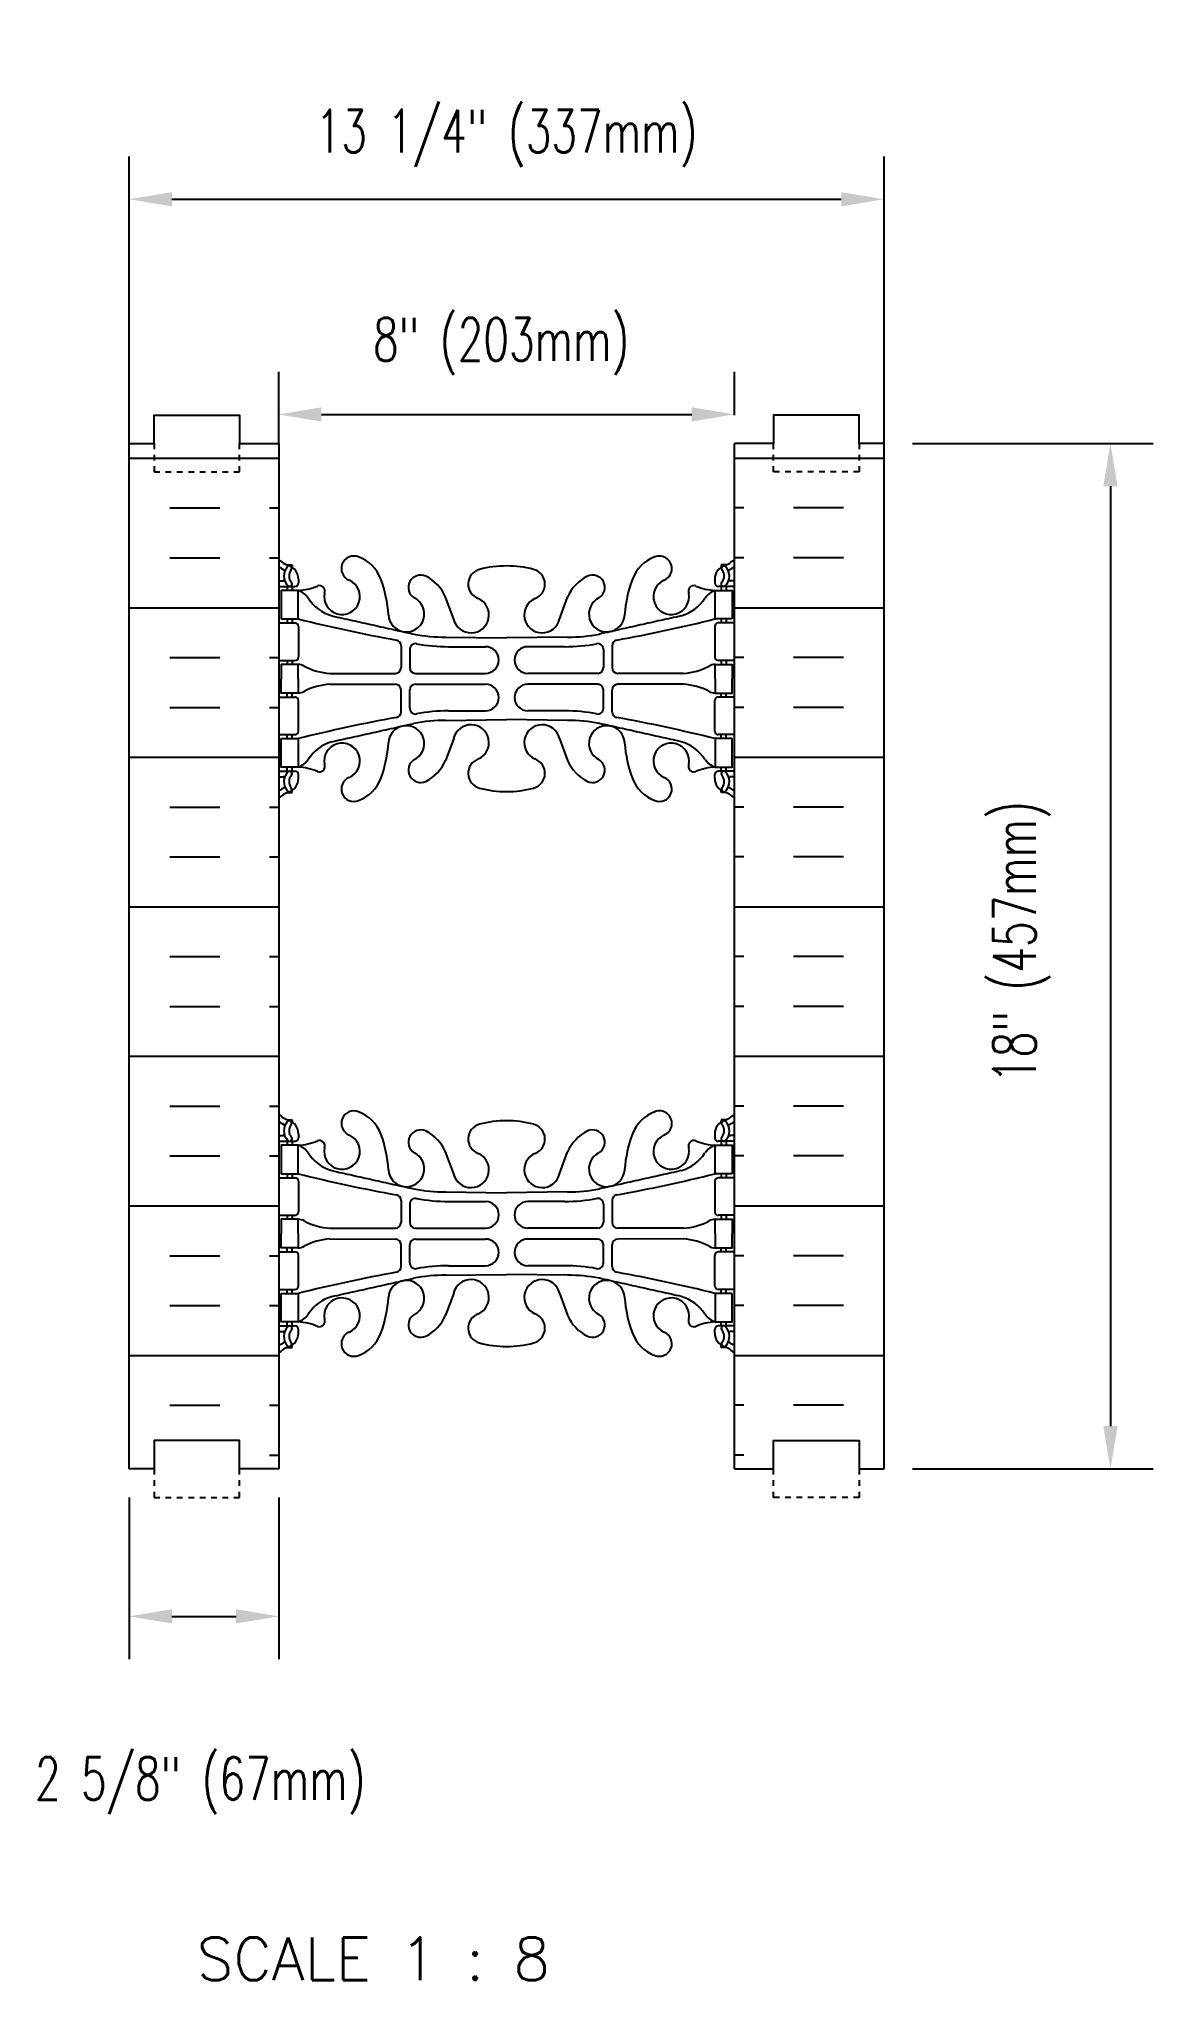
# Model space of a CAD drawing. Header units: inches. Extents: x 96 to 248, y 62 to 162.
# Drawn here: x 96.46 to 116.02, y 86.54 to 120.62 of the extents above.
import ezdxf

# ---------------------------------------------------------------- set-up
doc = ezdxf.new("R2010")
doc.units = ezdxf.units.IN
doc.header["$MEASUREMENT"] = 0
doc.linetypes.add('DASHED2', pattern=[0.375, 0.25, -0.125])
for name, color, linetype in [('HATCH', 12, 'Continuous'), ('line25', 2, 'Continuous'), ('LINE50', 5, 'Continuous'), ('LINE9', 9, 'Continuous'), ('TEXT', 4, 'Continuous'), ('Web_Edge', 9, 'Continuous')]:
    doc.layers.add(name, color=color, linetype=linetype)
doc.styles.add('DIM', font='romans.shx', dxfattribs={"width": 0.7})
doc.styles.add('ROMANS', font='romans.shx', dxfattribs={"height": 0.75})
doc.dimstyles.new('ext_8', dxfattribs={"dimscale": 8, "dimtxt": 0.09375, "dimasz": 0.09375, "dimexe": 0.09375, "dimexo": 0.0625, "dimgap": 0.0625, "dimtad": 1, "dimdec": 1, "dimzin": 3, "dimdsep": 46, "dimlunit": 4, "dimtxsty": 'DIM', "dimcen": 0.09, "dimdle": 0.09375, "dimclrt": 4, "dimadec": 0, "dimazin": 0, "dimtfac": 1, "dimtdec": 1, "dimtmove": 2, "dimatfit": 3, "dimfxl": 0, "dimfrac": 2, "dimtolj": 1, "dimtzin": 0, "dimarcsym": 0})

# ---------------------------------------------------------------- blocks, each defined once
blk = doc.blocks.new('*D11')
at = {"layer": 'Defpoints', "color": 0}
for p in [(111.298, 113.514), (111.298, 95.514), (115.273, 95.514)]:
    blk.add_point(p, dxfattribs=at)
at = {"layer": 'TEXT', "color": 0, "lineweight": -2}
for p, q in [((111.798, 113.514), (116.023, 113.514)), ((115.273, 112.764), (115.273, 96.264)), ((111.798, 95.514), (116.023, 95.514))]:
    blk.add_line(p, q, dxfattribs=at)
at = {"layer": 'TEXT', "color": 0}
for points in [[(115.148, 112.764), (115.398, 112.764), (115.273, 113.514)], [(115.148, 96.264), (115.398, 96.264), (115.273, 95.514)]]:
    blk.add_solid(points, dxfattribs=at)
at = {"layer": 'TEXT', "color": 4, "insert": (113.713, 104.764), "char_height": 0.75, "attachment_point": 5, "rotation": 90, "style": 'DIM'}
blk.add_mtext('\\A1;18" (457mm)', dxfattribs=at)
blk = doc.blocks.new('*D12')
at = {"layer": 'Defpoints', "color": 0}
for p in [(98.048, 95.514), (100.673, 95.514), (100.673, 92.925)]:
    blk.add_point(p, dxfattribs=at)
at = {"layer": 'TEXT', "color": 0, "lineweight": -2}
for p, q in [((98.048, 95.014), (98.048, 92.175)), ((100.673, 95.014), (100.673, 92.175)), ((98.798, 92.925), (99.923, 92.925))]:
    blk.add_line(p, q, dxfattribs=at)
at = {"layer": 'TEXT', "color": 0}
for points in [[(98.798, 93.05), (98.798, 92.8), (98.048, 92.925)], [(99.923, 93.05), (99.923, 92.8), (100.673, 92.925)]]:
    blk.add_solid(points, dxfattribs=at)
at = {"layer": 'TEXT', "color": 4, "insert": (99.296, 89.955), "char_height": 0.75, "attachment_point": 5, "style": 'DIM'}
blk.add_mtext('\\A1;2 5/8" (67mm)', dxfattribs=at)
blk = doc.blocks.new('*D13')
at = {"layer": 'Defpoints', "color": 0}
for p in [(111.298, 117.801), (98.048, 113.014), (111.298, 113.014)]:
    blk.add_point(p, dxfattribs=at)
at = {"layer": 'TEXT', "color": 0, "lineweight": -2}
for p, q in [((98.048, 113.514), (98.048, 118.551)), ((111.298, 113.514), (111.298, 118.551)), ((98.798, 117.801), (110.548, 117.801))]:
    blk.add_line(p, q, dxfattribs=at)
at = {"layer": 'TEXT', "color": 0}
for points in [[(98.798, 117.926), (98.798, 117.676), (98.048, 117.801)], [(110.548, 117.926), (110.548, 117.676), (111.298, 117.801)]]:
    blk.add_solid(points, dxfattribs=at)
at = {"layer": 'TEXT', "color": 4, "insert": (104.673, 118.873), "char_height": 0.75, "attachment_point": 5, "style": 'DIM'}
blk.add_mtext('\\A1;13 1/4" (337mm)', dxfattribs=at)
blk = doc.blocks.new('8 web')
at = {"layer": 'Web_Edge'}
for p, q in [((-3.854, 6.868), (-3.764, 6.868)), ((-3.764, 6.868), (-3.764, 6.827)), ((3.854, 6.868), (3.764, 6.868)), ((3.764, 6.868), (3.764, 6.827)), ((-4, 6.589), (-3.922, 6.589)), ((-4, 6.489), (-3.716, 6.489)), ((-3.854, 6.489), (-3.854, 6.419)), ((-3.764, 6.489), (-3.764, 6.419)), ((-3.654, 6.619), (-3.654, 6.552)), ((3.654, 6.619), (3.654, 6.552)), ((4, 6.489), (3.716, 6.489)), ((3.764, 6.489), (3.764, 6.419)), ((3.854, 6.489), (3.854, 6.419)), ((4, 6.589), (3.922, 6.589)), ((-0.929, 5.917), (-1.071, 6.304)), ((0.929, 5.917), (1.071, 6.304)), ((-4, 5.849), (-3.716, 5.849)), ((-3.854, 5.919), (-3.854, 5.849)), ((-3.764, 5.919), (-3.764, 5.849)), ((4, 5.849), (3.716, 5.849)), ((3.764, 5.919), (3.764, 5.849)), ((3.854, 5.919), (3.854, 5.849)), ((-3.654, 5.787), (-3.654, 5.252)), ((-1.067, 5.601), (0, 5.586)), ((1.067, 5.601), (0, 5.586)), ((3.654, 5.787), (3.654, 5.252)), ((-4, 5.189), (-3.716, 5.189)), ((-3.854, 5.189), (-3.854, 5.119)), ((-3.764, 5.189), (-3.764, 5.119)), ((-1.852, 5.45), (-1.852, 5.065)), ((-1.699, 5.387), (-1.699, 5.065)), ((-1.019, 5.433), (-0.372, 5.433)), ((1.019, 5.433), (0.372, 5.433)), ((1.699, 5.387), (1.699, 5.065)), ((1.852, 5.45), (1.852, 5.065)), ((4, 5.189), (3.716, 5.189)), ((3.764, 5.189), (3.764, 5.119)), ((3.854, 5.189), (3.854, 5.119)), ((-3.106, 4.964), (-1.952, 4.965)), ((-3.106, 4.775), (-1.952, 4.774)), ((-1.599, 4.965), (-0.372, 4.965)), ((-1.599, 4.774), (-0.372, 4.774)), ((1.599, 4.965), (0.372, 4.965)), ((1.599, 4.774), (0.372, 4.774)), ((3.106, 4.964), (1.952, 4.965)), ((3.106, 4.775), (1.952, 4.774)), ((-4, 4.549), (-3.716, 4.549)), ((-3.854, 4.549), (-3.854, 4.619)), ((-3.764, 4.549), (-3.764, 4.619)), ((-3.654, 3.952), (-3.654, 4.487)), ((-1.852, 4.289), (-1.852, 4.674)), ((-1.699, 4.351), (-1.699, 4.674)), ((1.699, 4.351), (1.699, 4.674)), ((1.852, 4.289), (1.852, 4.674)), ((3.654, 3.952), (3.654, 4.487)), ((4, 4.549), (3.716, 4.549)), ((3.764, 4.549), (3.764, 4.619)), ((3.854, 4.549), (3.854, 4.619)), ((-1.067, 4.138), (0, 4.153)), ((-1.019, 4.305), (-0.372, 4.305)), ((1.067, 4.138), (0, 4.153)), ((1.019, 4.305), (0.372, 4.305)), ((-4, 3.889), (-3.716, 3.889)), ((-3.854, 3.819), (-3.854, 3.889)), ((-3.764, 3.819), (-3.764, 3.889)), ((-0.929, 3.822), (-1.071, 3.435)), ((0.929, 3.822), (1.071, 3.435)), ((4, 3.889), (3.716, 3.889)), ((3.764, 3.819), (3.764, 3.889)), ((3.854, 3.819), (3.854, 3.889)), ((-4, 3.249), (-3.716, 3.249)), ((-4, 3.149), (-3.922, 3.149)), ((-3.854, 3.249), (-3.854, 3.319)), ((-3.764, 3.249), (-3.764, 3.319)), ((-3.654, 3.119), (-3.654, 3.187)), ((3.654, 3.119), (3.654, 3.187)), ((4, 3.249), (3.716, 3.249)), ((3.764, 3.249), (3.764, 3.319)), ((3.854, 3.249), (3.854, 3.319)), ((4, 3.149), (3.922, 3.149)), ((-3.854, 2.871), (-3.764, 2.871)), ((-3.764, 2.871), (-3.764, 2.912)), ((3.764, 2.871), (3.764, 2.912)), ((3.854, 2.871), (3.764, 2.871)), ((-3.854, -2.871), (-3.764, -2.871)), ((-3.764, -2.871), (-3.764, -2.912)), ((3.854, -2.871), (3.764, -2.871)), ((3.764, -2.871), (3.764, -2.912)), ((-4, -3.149), (-3.922, -3.149)), ((-4, -3.249), (-3.716, -3.249)), ((-3.854, -3.249), (-3.854, -3.319)), ((-3.764, -3.249), (-3.764, -3.319)), ((-3.654, -3.119), (-3.654, -3.187)), ((3.654, -3.119), (3.654, -3.187)), ((4, -3.249), (3.716, -3.249)), ((3.764, -3.249), (3.764, -3.319)), ((3.854, -3.249), (3.854, -3.319)), ((4, -3.149), (3.922, -3.149)), ((-0.929, -3.822), (-1.071, -3.435)), ((0.929, -3.822), (1.071, -3.435)), ((-4, -3.889), (-3.716, -3.889)), ((-3.854, -3.819), (-3.854, -3.889)), ((-3.764, -3.819), (-3.764, -3.889)), ((-3.654, -3.952), (-3.654, -4.487)), ((3.654, -3.952), (3.654, -4.487)), ((4, -3.889), (3.716, -3.889)), ((3.764, -3.819), (3.764, -3.889)), ((3.854, -3.819), (3.854, -3.889)), ((-1.852, -4.289), (-1.852, -4.674)), ((-1.699, -4.351), (-1.699, -4.674)), ((-1.067, -4.138), (0, -4.153)), ((-1.019, -4.305), (-0.372, -4.305)), ((1.067, -4.138), (0, -4.153)), ((1.019, -4.305), (0.372, -4.305)), ((1.699, -4.351), (1.699, -4.674)), ((1.852, -4.289), (1.852, -4.674)), ((-4, -4.549), (-3.716, -4.549)), ((-3.854, -4.549), (-3.854, -4.619)), ((-3.764, -4.549), (-3.764, -4.619)), ((4, -4.549), (3.716, -4.549)), ((3.764, -4.549), (3.764, -4.619)), ((3.854, -4.549), (3.854, -4.619)), ((-3.106, -4.775), (-1.952, -4.774)), ((-3.106, -4.964), (-1.952, -4.965)), ((-1.852, -5.45), (-1.852, -5.065)), ((-1.699, -5.387), (-1.699, -5.065)), ((-1.599, -4.774), (-0.372, -4.774)), ((-1.599, -4.965), (-0.372, -4.965)), ((1.599, -4.774), (0.372, -4.774)), ((1.599, -4.965), (0.372, -4.965)), ((1.699, -5.387), (1.699, -5.065)), ((1.852, -5.45), (1.852, -5.065)), ((3.106, -4.775), (1.952, -4.774)), ((3.106, -4.964), (1.952, -4.965)), ((-4, -5.189), (-3.716, -5.189)), ((-3.854, -5.189), (-3.854, -5.119)), ((-3.764, -5.189), (-3.764, -5.119)), ((-3.654, -5.787), (-3.654, -5.252)), ((-1.019, -5.433), (-0.372, -5.433)), ((1.019, -5.433), (0.372, -5.433)), ((3.654, -5.787), (3.654, -5.252)), ((4, -5.189), (3.716, -5.189)), ((3.764, -5.189), (3.764, -5.119)), ((3.854, -5.189), (3.854, -5.119)), ((-1.067, -5.601), (0, -5.586)), ((1.067, -5.601), (0, -5.586)), ((-4, -5.849), (-3.716, -5.849)), ((-3.854, -5.919), (-3.854, -5.849)), ((-3.764, -5.919), (-3.764, -5.849)), ((-0.929, -5.917), (-1.071, -6.304)), ((0.929, -5.917), (1.071, -6.304)), ((4, -5.849), (3.716, -5.849)), ((3.764, -5.919), (3.764, -5.849)), ((3.854, -5.919), (3.854, -5.849)), ((-3.854, -6.489), (-3.854, -6.419)), ((-3.764, -6.489), (-3.764, -6.419)), ((3.764, -6.489), (3.764, -6.419)), ((3.854, -6.489), (3.854, -6.419)), ((-4, -6.489), (-3.716, -6.489)), ((-4, -6.589), (-3.922, -6.589)), ((-3.654, -6.619), (-3.654, -6.552)), ((3.654, -6.619), (3.654, -6.552)), ((4, -6.489), (3.716, -6.489)), ((4, -6.589), (3.922, -6.589)), ((-3.854, -6.868), (-3.764, -6.868)), ((-3.764, -6.868), (-3.764, -6.827)), ((3.764, -6.868), (3.764, -6.827)), ((3.854, -6.868), (3.764, -6.868))]:
    blk.add_line(p, q, dxfattribs=at)
for points in [[(-3.959, 5.919), (-3.659, 5.919), (-3.659, 6.419), (-3.959, 6.419)], [(3.959, 5.919), (3.659, 5.919), (3.659, 6.419), (3.959, 6.419)], [(-3.959, 3.819), (-3.659, 3.819), (-3.659, 3.319), (-3.959, 3.319)], [(3.959, 3.819), (3.659, 3.819), (3.659, 3.319), (3.959, 3.319)], [(-3.959, -3.819), (-3.659, -3.819), (-3.659, -3.319), (-3.959, -3.319)], [(3.959, -3.819), (3.659, -3.819), (3.659, -3.319), (3.959, -3.319)], [(-3.959, -5.919), (-3.659, -5.919), (-3.659, -6.419), (-3.959, -6.419)], [(3.959, -5.919), (3.659, -5.919), (3.659, -6.419), (3.959, -6.419)]]:
    blk.add_lwpolyline(points, close=True, dxfattribs=at)
for points in [[(-3.659, 4.869), (-3.659, 5.119), (-3.959, 5.119), (-3.959, 4.869)], [(3.659, 4.869), (3.659, 5.119), (3.959, 5.119), (3.959, 4.869)], [(-3.659, 4.869), (-3.659, 4.619), (-3.959, 4.619), (-3.959, 4.869)], [(3.659, 4.869), (3.659, 4.619), (3.959, 4.619), (3.959, 4.869)], [(-3.659, -4.869), (-3.659, -4.619), (-3.959, -4.619), (-3.959, -4.869)], [(3.659, -4.869), (3.659, -4.619), (3.959, -4.619), (3.959, -4.869)], [(-3.659, -4.869), (-3.659, -5.119), (-3.959, -5.119), (-3.959, -4.869)], [(3.659, -4.869), (3.659, -5.119), (3.959, -5.119), (3.959, -4.869)]]:
    blk.add_lwpolyline(points, dxfattribs=at)
for centre, radius, start, end in [((-3.654, 7.327), 0.5, 226.2109, 250.5288), ((-3.654, 7.327), 0.6, 234.7832, 245.0748), ((-3.66, 6.674), 0.25, 140.1145, 222.4609), ((-3.818, 6.805), 0.045, 321.448, 139.1879), ((-3.904, 6.619), 0.25, 0, 70.5288), ((-2.681, 6.804), 0.22, 68.1963, 248.1963), ((-2.839, 6.375), 0.677, 21.1239, 69.3197), ((-0.012, 5.096), 1.754, 89.6229, 105.2918), ((0.012, 5.096), 1.754, 74.7082, 90.3771), ((2.839, 6.375), 0.677, 110.6803, 158.8761), ((2.681, 6.804), 0.22, 291.8037, 111.8037), ((3.904, 6.619), 0.25, 109.4712, 180), ((3.818, 6.805), 0.045, 40.8121, 218.552), ((3.654, 7.327), 0.5, 289.4712, 313.7891), ((3.66, 6.674), 0.25, 317.5391, 39.8855), ((3.654, 7.327), 0.6, 294.9252, 305.2168), ((-3.922, 6.609), 0.0196, 269.4032, 15.4901), ((-3.916, 6.764), 0.021, 343.464, 63.9957), ((-3.812, 6.536), 0.045, 222.4609, 42.4609), ((-3.66, 6.674), 0.16, 140.0001, 222.4609), ((-3.716, 6.552), 0.0625, 270, 0), ((-3.714, 7.415), 0.997, 273.1538, 293.1467), ((-3.288, 6.408), 0.0968, 340.1551, 110.4331), ((-2.89, 6.313), 0.314, 168.5886, 66.1916), ((-4.43, 5.81), 2.365, 4.3895, 20.0015), ((-1.507, 6.473), 0.217, 65.5264, 238.537), ((-1.758, 6.003), 0.75, 23.6938, 62.9705), ((-0.406, 6.529), 0.268, 104.7892, 250.0338), ((0.406, 6.529), 0.268, 289.9662, 75.2108), ((1.758, 6.003), 0.75, 117.0295, 156.3062), ((1.507, 6.473), 0.217, 301.463, 114.4736), ((4.43, 5.81), 2.365, 159.9985, 175.6105), ((2.89, 6.313), 0.314, 113.8084, 11.4114), ((3.288, 6.408), 0.0968, 69.5669, 199.8449), ((3.714, 7.415), 0.997, 246.8533, 266.8462), ((3.716, 6.552), 0.0625, 180, 270), ((3.812, 6.536), 0.045, 137.5391, 317.5391), ((3.66, 6.674), 0.16, 317.5391, 39.9999), ((3.916, 6.764), 0.021, 116.0043, 196.536), ((3.922, 6.609), 0.0196, 164.5099, 270.5968), ((-3.781, 6.077), 0.364, 34.9775, 70.3387), ((-2.858, 6.688), 0.743, 212.7919, 253.8107), ((-1.759, 6.006), 0.314, 182.7357, 63.9348), ((-0.624, 5.99), 0.314, 193.4146, 66.1916), ((0.624, 5.99), 0.314, 113.8084, 346.5854), ((1.759, 6.006), 0.314, 116.0652, 357.2643), ((2.858, 6.688), 0.743, 286.1893, 327.2081), ((3.781, 6.077), 0.364, 109.6613, 145.0225), ((-3.716, 5.787), 0.0625, 0, 90), ((3.15, 33.34), 28.253, 256.0552, 259.6343), ((-3.15, 33.34), 28.253, 280.3657, 283.9448), ((3.716, 5.787), 0.0625, 90, 180), ((-1.952, 5.45), 0.1, 360, 79.6343), ((-1.599, 5.387), 0.1, 79.2546, 180), ((-1.072, 8.585), 2.984, 259.2546, 270.0995), ((-1.024, 8.417), 2.984, 259.2546, 270.0995), ((1.024, 8.417), 2.984, 269.9005, 280.7454), ((1.072, 8.585), 2.984, 269.9005, 280.7454), ((1.599, 5.387), 0.1, 0, 100.7454), ((1.952, 5.45), 0.1, 100.3657, 180), ((-3.716, 5.252), 0.0625, 270, 0), ((-3.663, 4.901), 0.219, 60.4937, 88.92), ((-0.372, 5.199), 0.234, 270, 90), ((0.372, 5.199), 0.234, 90, 270), ((3.663, 4.901), 0.219, 91.08, 119.5063), ((3.716, 5.252), 0.0625, 180, 270), ((-3.021, 6.121), 1.16, 242.5844, 265.8032), ((-3.021, 3.618), 1.16, 94.1968, 117.4156), ((-1.952, 5.065), 0.1, 270.0388, 360), ((-1.952, 4.674), 0.1, 0, 89.9612), ((-1.599, 5.065), 0.1, 180, 270), ((-1.599, 4.674), 0.1, 90, 180), ((-0.372, 4.54), 0.234, 270, 90), ((0.372, 4.54), 0.234, 90, 270), ((1.599, 5.065), 0.1, 270, 0), ((1.599, 4.674), 0.1, 0, 90), ((1.952, 5.065), 0.1, 180, 269.9612), ((1.952, 4.674), 0.1, 90.0388, 180), ((3.021, 6.121), 1.16, 274.1968, 297.4156), ((3.021, 3.618), 1.16, 62.5844, 85.8032), ((-3.716, 4.487), 0.0625, 0, 90), ((-3.663, 4.838), 0.219, 271.08, 299.5063), ((3.663, 4.838), 0.219, 240.4937, 268.92), ((3.716, 4.487), 0.0625, 90, 180), ((3.15, -23.601), 28.253, 100.3657, 103.9448), ((-1.952, 4.289), 0.1, 280.3657, 0), ((-1.599, 4.351), 0.1, 180, 280.7454), ((-1.072, 1.154), 2.984, 89.9005, 100.7454), ((-1.024, 1.322), 2.984, 89.9005, 100.7454), ((1.024, 1.322), 2.984, 79.2546, 90.0995), ((1.072, 1.154), 2.984, 79.2546, 90.0995), ((1.599, 4.351), 0.1, 259.2546, 0), ((1.952, 4.289), 0.1, 180, 259.6343), ((-3.15, -23.601), 28.253, 76.0552, 79.6343), ((-3.716, 3.952), 0.0625, 270, 0), ((-2.858, 3.051), 0.743, 106.1893, 147.2081), ((-1.759, 3.733), 0.314, 296.0652, 177.2643), ((-0.624, 3.749), 0.314, 293.8084, 166.5854), ((0.624, 3.749), 0.314, 13.4146, 246.1916), ((1.759, 3.733), 0.314, 2.7357, 243.9348), ((2.858, 3.051), 0.743, 32.7919, 73.8107), ((3.716, 3.952), 0.0625, 180, 270), ((-3.781, 3.662), 0.364, 289.6613, 325.0225), ((-2.89, 3.426), 0.314, 293.8084, 191.4114), ((-4.43, 3.929), 2.365, 339.9985, 355.6105), ((-1.507, 3.266), 0.217, 121.463, 294.4736), ((-1.758, 3.736), 0.75, 297.0295, 336.3062), ((-0.406, 3.21), 0.268, 109.9662, 255.2108), ((0.406, 3.21), 0.268, 284.7892, 70.0338), ((1.758, 3.736), 0.75, 203.6938, 242.9705), ((1.507, 3.266), 0.217, 245.5264, 58.537), ((4.43, 3.929), 2.365, 184.3895, 200.0015), ((2.89, 3.426), 0.314, 348.5886, 246.1916), ((3.781, 3.662), 0.364, 214.9775, 250.3387), ((-3.922, 3.13), 0.0196, 344.5099, 90.5968), ((-3.66, 3.065), 0.25, 137.5391, 219.8855), ((-3.812, 3.203), 0.045, 317.5391, 137.5391), ((-3.904, 3.119), 0.25, 289.4712, 360), ((-3.66, 3.065), 0.16, 137.5391, 219.9999), ((-3.716, 3.187), 0.0625, 360, 90), ((-3.714, 2.324), 0.997, 66.8533, 86.8462), ((-3.288, 3.331), 0.0968, 249.5669, 19.8449), ((-2.681, 2.935), 0.22, 111.8037, 291.8037), ((-2.839, 3.364), 0.677, 290.6803, 338.8761), ((2.839, 3.364), 0.677, 201.1239, 249.3197), ((2.681, 2.935), 0.22, 248.1963, 68.1963), ((3.288, 3.331), 0.0968, 160.1551, 290.4331), ((3.714, 2.324), 0.997, 93.1538, 113.1467), ((3.716, 3.187), 0.0625, 90, 180), ((3.904, 3.119), 0.25, 180, 250.5288), ((3.812, 3.203), 0.045, 42.4609, 222.4609), ((3.66, 3.065), 0.16, 320.0001, 42.4609), ((3.66, 3.065), 0.25, 320.1145, 42.4609), ((3.922, 3.13), 0.0196, 89.4032, 195.4901), ((-3.654, 2.412), 0.6, 114.9252, 125.2168), ((-3.654, 2.412), 0.5, 109.4712, 133.7891), ((-3.916, 2.975), 0.021, 296.0043, 16.536), ((-3.818, 2.934), 0.045, 220.8121, 38.552), ((-0.012, 4.643), 1.754, 254.7082, 270.3771), ((0.012, 4.643), 1.754, 269.6229, 285.2918), ((3.818, 2.934), 0.045, 141.448, 319.1879), ((3.654, 2.412), 0.5, 46.2109, 70.5288), ((3.916, 2.975), 0.021, 163.464, 243.9957), ((3.654, 2.412), 0.6, 54.7832, 65.0748), ((-2.681, -2.935), 0.22, 68.1963, 248.1963), ((2.681, -2.935), 0.22, 291.8037, 111.8037), ((-3.654, -2.412), 0.5, 226.2109, 250.5288), ((-3.654, -2.412), 0.6, 234.7832, 245.0748), ((-3.66, -3.065), 0.25, 140.1145, 222.4609), ((-3.916, -2.975), 0.021, 343.464, 63.9957), ((-3.818, -2.934), 0.045, 321.448, 139.1879), ((-3.904, -3.119), 0.25, 0, 70.5288), ((-3.66, -3.065), 0.16, 140.0001, 222.4609), ((-2.839, -3.364), 0.677, 21.1239, 69.3197), ((-1.507, -3.266), 0.217, 65.5264, 238.537), ((-0.406, -3.21), 0.268, 104.7892, 250.0338), ((-0.012, -4.643), 1.754, 89.6229, 105.2918), ((0.012, -4.643), 1.754, 74.7082, 90.3771), ((0.406, -3.21), 0.268, 289.9662, 75.2108), ((1.507, -3.266), 0.217, 301.463, 114.4736), ((2.839, -3.364), 0.677, 110.6803, 158.8761), ((3.904, -3.119), 0.25, 109.4712, 180), ((3.818, -2.934), 0.045, 40.8121, 218.552), ((3.66, -3.065), 0.16, 317.5391, 39.9999), ((3.654, -2.412), 0.5, 289.4712, 313.7891), ((3.66, -3.065), 0.25, 317.5391, 39.8855), ((3.916, -2.975), 0.021, 116.0043, 196.536), ((3.654, -2.412), 0.6, 294.9252, 305.2168), ((-3.922, -3.13), 0.0196, 269.4032, 15.4901), ((-3.812, -3.203), 0.045, 222.4609, 42.4609), ((-3.716, -3.187), 0.0625, 270, 0), ((-3.714, -2.324), 0.997, 273.1538, 293.1467), ((-3.781, -3.662), 0.364, 34.9775, 70.3387), ((-3.288, -3.331), 0.0968, 340.1551, 110.4331), ((-2.89, -3.426), 0.314, 168.5886, 66.1916), ((-4.43, -3.929), 2.365, 4.3895, 20.0015), ((-1.758, -3.736), 0.75, 23.6938, 62.9705), ((1.758, -3.736), 0.75, 117.0295, 156.3062), ((4.43, -3.929), 2.365, 159.9985, 175.6105), ((2.89, -3.426), 0.314, 113.8084, 11.4114), ((3.288, -3.331), 0.0968, 69.5669, 199.8449), ((3.714, -2.324), 0.997, 246.8533, 266.8462), ((3.781, -3.662), 0.364, 109.6613, 145.0225), ((3.716, -3.187), 0.0625, 180, 270), ((3.812, -3.203), 0.045, 137.5391, 317.5391), ((3.922, -3.13), 0.0196, 164.5099, 270.5968), ((-2.858, -3.051), 0.743, 212.7919, 253.8107), ((-1.759, -3.733), 0.314, 182.7357, 63.9348), ((-0.624, -3.749), 0.314, 193.4146, 66.1916), ((0.624, -3.749), 0.314, 113.8084, 346.5854), ((1.759, -3.733), 0.314, 116.0652, 357.2643), ((2.858, -3.051), 0.743, 286.1893, 327.2081), ((-3.716, -3.952), 0.0625, 0, 90), ((3.15, 23.601), 28.253, 256.0552, 259.6343), ((-1.072, -1.154), 2.984, 259.2546, 270.0995), ((1.072, -1.154), 2.984, 269.9005, 280.7454), ((-3.15, 23.601), 28.253, 280.3657, 283.9448), ((3.716, -3.952), 0.0625, 90, 180), ((-1.952, -4.289), 0.1, 360, 79.6343), ((-1.599, -4.351), 0.1, 79.2546, 180), ((-1.024, -1.322), 2.984, 259.2546, 270.0995), ((-0.372, -4.54), 0.234, 270, 90), ((0.372, -4.54), 0.234, 90, 270), ((1.024, -1.322), 2.984, 269.9005, 280.7454), ((1.599, -4.351), 0.1, 0, 100.7454), ((1.952, -4.289), 0.1, 100.3657, 180), ((-3.716, -4.487), 0.0625, 270, 0), ((-3.663, -4.838), 0.219, 60.4937, 88.92), ((-3.021, -3.618), 1.16, 242.5844, 265.8032), ((-1.952, -4.674), 0.1, 270.0388, 360), ((-1.599, -4.674), 0.1, 180, 270), ((1.599, -4.674), 0.1, 270, 0), ((1.952, -4.674), 0.1, 180, 269.9612), ((3.021, -3.618), 1.16, 274.1968, 297.4156), ((3.663, -4.838), 0.219, 91.08, 119.5063), ((3.716, -4.487), 0.0625, 180, 270), ((-3.663, -4.901), 0.219, 271.08, 299.5063), ((-3.021, -6.121), 1.16, 94.1968, 117.4156), ((-1.952, -5.065), 0.1, 0, 89.9612), ((-1.599, -5.065), 0.1, 90, 180), ((-0.372, -5.199), 0.234, 270, 90), ((0.372, -5.199), 0.234, 90, 270), ((1.599, -5.065), 0.1, 0, 90), ((1.952, -5.065), 0.1, 90.0388, 180), ((3.021, -6.121), 1.16, 62.5844, 85.8032), ((3.663, -4.901), 0.219, 240.4937, 268.92), ((-3.716, -5.252), 0.0625, 0, 90), ((-1.952, -5.45), 0.1, 280.3657, 0), ((-1.599, -5.387), 0.1, 180, 280.7454), ((-1.024, -8.417), 2.984, 89.9005, 100.7454), ((1.024, -8.417), 2.984, 79.2546, 90.0995), ((1.599, -5.387), 0.1, 259.2546, 0), ((1.952, -5.45), 0.1, 180, 259.6343), ((3.716, -5.252), 0.0625, 90, 180), ((-3.716, -5.787), 0.0625, 270, 0), ((3.15, -33.34), 28.253, 100.3657, 103.9448), ((-1.759, -6.006), 0.314, 296.0652, 177.2643), ((-1.072, -8.585), 2.984, 89.9005, 100.7454), ((-0.624, -5.99), 0.314, 293.8084, 166.5854), ((0.624, -5.99), 0.314, 13.4146, 246.1916), ((1.072, -8.585), 2.984, 79.2546, 90.0995), ((1.759, -6.006), 0.314, 2.7357, 243.9348), ((-3.15, -33.34), 28.253, 76.0552, 79.6343), ((3.716, -5.787), 0.0625, 180, 270), ((-2.858, -6.688), 0.743, 106.1893, 147.2081), ((-2.89, -6.313), 0.314, 293.8084, 191.4114), ((-4.43, -5.81), 2.365, 339.9985, 355.6105), ((4.43, -5.81), 2.365, 184.3895, 200.0015), ((2.89, -6.313), 0.314, 348.5886, 246.1916), ((2.858, -6.688), 0.743, 32.7919, 73.8107), ((-3.781, -6.077), 0.364, 289.6613, 325.0225), ((-3.714, -7.415), 0.997, 66.8533, 86.8462), ((-3.288, -6.408), 0.0968, 249.5669, 19.8449), ((-1.507, -6.473), 0.217, 121.463, 294.4736), ((-1.758, -6.003), 0.75, 297.0295, 336.3062), ((-0.406, -6.529), 0.268, 109.9662, 255.2108), ((0.406, -6.529), 0.268, 284.7892, 70.0338), ((1.758, -6.003), 0.75, 203.6938, 242.9705), ((1.507, -6.473), 0.217, 245.5264, 58.537), ((3.288, -6.408), 0.0968, 160.1551, 290.4331), ((3.714, -7.415), 0.997, 93.1538, 113.1467), ((3.781, -6.077), 0.364, 214.9775, 250.3387), ((-3.654, -7.327), 0.6, 114.9252, 125.2168), ((-3.922, -6.609), 0.0196, 344.5099, 90.5968), ((-3.66, -6.674), 0.25, 137.5391, 219.8855), ((-3.916, -6.764), 0.021, 296.0043, 16.536), ((-3.818, -6.805), 0.045, 220.8121, 38.552), ((-3.812, -6.536), 0.045, 317.5391, 137.5391), ((-3.904, -6.619), 0.25, 289.4712, 360), ((-3.66, -6.674), 0.16, 137.5391, 219.9999), ((-3.716, -6.552), 0.0625, 360, 90), ((-2.681, -6.804), 0.22, 111.8037, 291.8037), ((-2.839, -6.375), 0.677, 290.6803, 338.8761), ((-0.012, -5.096), 1.754, 254.7082, 270.3771), ((0.012, -5.096), 1.754, 269.6229, 285.2918), ((2.839, -6.375), 0.677, 201.1239, 249.3197), ((2.681, -6.804), 0.22, 248.1963, 68.1963), ((3.716, -6.552), 0.0625, 90, 180), ((3.904, -6.619), 0.25, 180, 250.5288), ((3.812, -6.536), 0.045, 42.4609, 222.4609), ((3.818, -6.805), 0.045, 141.448, 319.1879), ((3.66, -6.674), 0.16, 320.0001, 42.4609), ((3.66, -6.674), 0.25, 320.1145, 42.4609), ((3.916, -6.764), 0.021, 163.464, 243.9957), ((3.922, -6.609), 0.0196, 89.4032, 195.4901), ((3.654, -7.327), 0.6, 54.7832, 65.0748), ((-3.654, -7.327), 0.5, 109.4712, 133.7891), ((3.654, -7.327), 0.5, 46.2109, 70.5288)]:
    blk.add_arc(centre, radius, start, end, dxfattribs=at)
for points in [[(-3.066, 5.974), (-1.628, 5.654)], [(3.066, 5.974), (1.628, 5.654)], [(-3.066, 3.765), (-1.628, 4.085)], [(3.066, 3.765), (1.628, 4.085)], [(-3.066, -3.765), (-1.628, -4.085)], [(3.066, -3.765), (1.628, -4.085)], [(-3.066, -5.974), (-1.628, -5.654)], [(3.066, -5.974), (1.628, -5.654)]]:
    blk.add_open_spline(points, degree=1, dxfattribs=at)
blk = doc.blocks.new('*D17')
at = {"layer": 'Defpoints', "color": 0}
for p in [(108.673, 114.024), (108.673, 113.514), (100.673, 113.014)]:
    blk.add_point(p, dxfattribs=at)
at = {"layer": 'TEXT', "color": 0, "lineweight": -2}
for p, q in [((100.673, 113.514), (100.673, 114.774)), ((108.673, 114.014), (108.673, 114.774)), ((101.423, 114.024), (107.923, 114.024))]:
    blk.add_line(p, q, dxfattribs=at)
at = {"layer": 'TEXT', "color": 0}
for points in [[(101.423, 114.149), (101.423, 113.899), (100.673, 114.024)], [(107.923, 114.149), (107.923, 113.899), (108.673, 114.024)]]:
    blk.add_solid(points, dxfattribs=at)
at = {"layer": 'TEXT', "color": 4, "insert": (104.579, 115.217), "char_height": 0.75, "attachment_point": 5, "style": 'DIM'}
blk.add_mtext('\\A1;8" (203mm)', dxfattribs=at)

msp = doc.modelspace()

# ---------------------------------------------------------------- hatches: boundary and pattern name
at = {"layer": 'HATCH'}
h = msp.add_hatch(dxfattribs=at)
h.set_pattern_fill('INSUL', color=256, scale=7, style=0)
h.set_pattern_definition([(0, (-2825.4883, -301.4952), (0, 2.625), []), (0, (-2825.4883, -300.6202), (0, 2.625), [0.875, -0.875]), (0, (-2825.4883, -299.7452), (0, 2.625), [0.875, -0.875])])
h.paths.add_polyline_path([(98.048, 95.514), (98.486, 95.514), (98.486, 96.014), (99.986, 96.014), (99.986, 95.514), (100.673, 95.514), (100.673, 113.514), (99.986, 113.514), (99.986, 114.014), (98.486, 114.014), (98.486, 113.514), (98.048, 113.514)])
h = msp.add_hatch(dxfattribs=at)
h.set_pattern_fill('INSUL', color=256, scale=7, style=0)
h.set_pattern_definition([(180, (3034.8349, -301.4952), (0, 2.625), []), (180, (3034.8349, -300.6202), (0, 2.625), [0.875, -0.875]), (180, (3034.8349, -299.7452), (0, 2.625), [0.875, -0.875])])
h.paths.add_polyline_path([(111.298, 95.514), (110.861, 95.514), (110.861, 96.014), (109.361, 96.014), (109.361, 95.514), (108.673, 95.514), (108.673, 113.514), (109.361, 113.514), (109.361, 114.014), (110.861, 114.014), (110.861, 113.514), (111.298, 113.514)])

# ---------------------------------------------------------------- linework, layer by layer
at = {"layer": 'line25'}
for p, q in [((100.673, 113.514), (100.673, 95.514)), ((108.673, 95.514), (108.673, 113.514))]:
    msp.add_line(p, q, dxfattribs=at)
at = {"layer": 'LINE50'}
for p, q in [((98.048, 95.514), (98.048, 113.514)), ((111.298, 95.514), (111.298, 113.514))]:
    msp.add_line(p, q, dxfattribs=at)
for points in [[(98.048, 113.514), (98.486, 113.514), (98.486, 114.014), (99.986, 114.014), (99.986, 113.514), (100.673, 113.514)], [(111.298, 113.514), (110.861, 113.514), (110.861, 114.014), (109.361, 114.014), (109.361, 113.514), (108.673, 113.514)], [(100.673, 95.514), (99.986, 95.514), (99.986, 96.014), (98.486, 96.014), (98.486, 95.514), (98.048, 95.514)], [(108.673, 95.514), (109.361, 95.514), (109.361, 96.014), (110.861, 96.014), (110.861, 95.514), (111.298, 95.514)]]:
    msp.add_lwpolyline(points, dxfattribs=at)
at = {"layer": 'LINE9', "linetype": 'DASHED2', "ltscale": 0.15}
for points in [[(98.486, 113.514), (98.486, 113.514), (98.486, 113.014), (99.986, 113.014), (99.986, 113.514), (99.986, 113.514)], [(110.861, 113.514), (110.861, 113.514), (110.861, 113.014), (109.361, 113.014), (109.361, 113.514), (109.361, 113.514)], [(98.486, 95.514), (98.486, 95.514), (98.486, 95.014), (99.986, 95.014), (99.986, 95.514), (99.986, 95.514)], [(110.861, 95.514), (110.861, 95.514), (110.861, 95.014), (109.361, 95.014), (109.361, 95.514), (109.361, 95.514)]]:
    msp.add_lwpolyline(points, dxfattribs=at)

# ---------------------------------------------------------------- block references
at = {"layer": 'line25'}
msp.add_blockref('8 web', (104.673, 104.514), dxfattribs=at)

# ---------------------------------------------------------------- texts
at = {"layer": 'TEXT', "insert": (99.233, 87.289), "char_height": 0.75, "width": 14.24769, "attachment_point": 1, "style": 'ROMANS'}
msp.add_mtext('SCALE 1 : 8 ', dxfattribs=at)

# ---------------------------------------------------------------- dimensions: what is measured, and where the dimension line sits
at = {"layer": 'TEXT'}
dim = msp.add_linear_dim(base=(111.298, 117.801), p1=(98.048, 113.014), p2=(111.298, 113.014), text='13 1/4" (337mm)', dimstyle='ext_8', dxfattribs=at)
dim.commit()
dim.dimension.update_dxf_attribs({"geometry": '*D13', "text_midpoint": (104.673, 118.873)})
for base, p1, p2, text, picture, middle in [((108.673, 114.024), (100.673, 113.014), (108.673, 113.514), '8" (203mm)', '*D17', (104.579, 115.217)), ((100.673, 92.925), (98.048, 95.514), (100.673, 95.514), '2 5/8" (67mm)', '*D12', (99.296, 89.955))]:
    dim = msp.add_linear_dim(base=base, p1=p1, p2=p2, text=text, dimstyle='ext_8', dxfattribs=at)
    dim.commit()
    dim.dimension.update_dxf_attribs({"geometry": picture, "text_midpoint": middle, "dimtype": 160})
dim = msp.add_linear_dim(base=(115.273, 95.514), p1=(111.298, 113.514), p2=(111.298, 95.514), angle=90, text='18" (457mm)', dimstyle='ext_8', dxfattribs=at)
dim.commit()
dim.dimension.update_dxf_attribs({"geometry": '*D11', "text_midpoint": (113.713, 104.764), "dimtype": 160})

doc.saveas('drawing.dxf')
